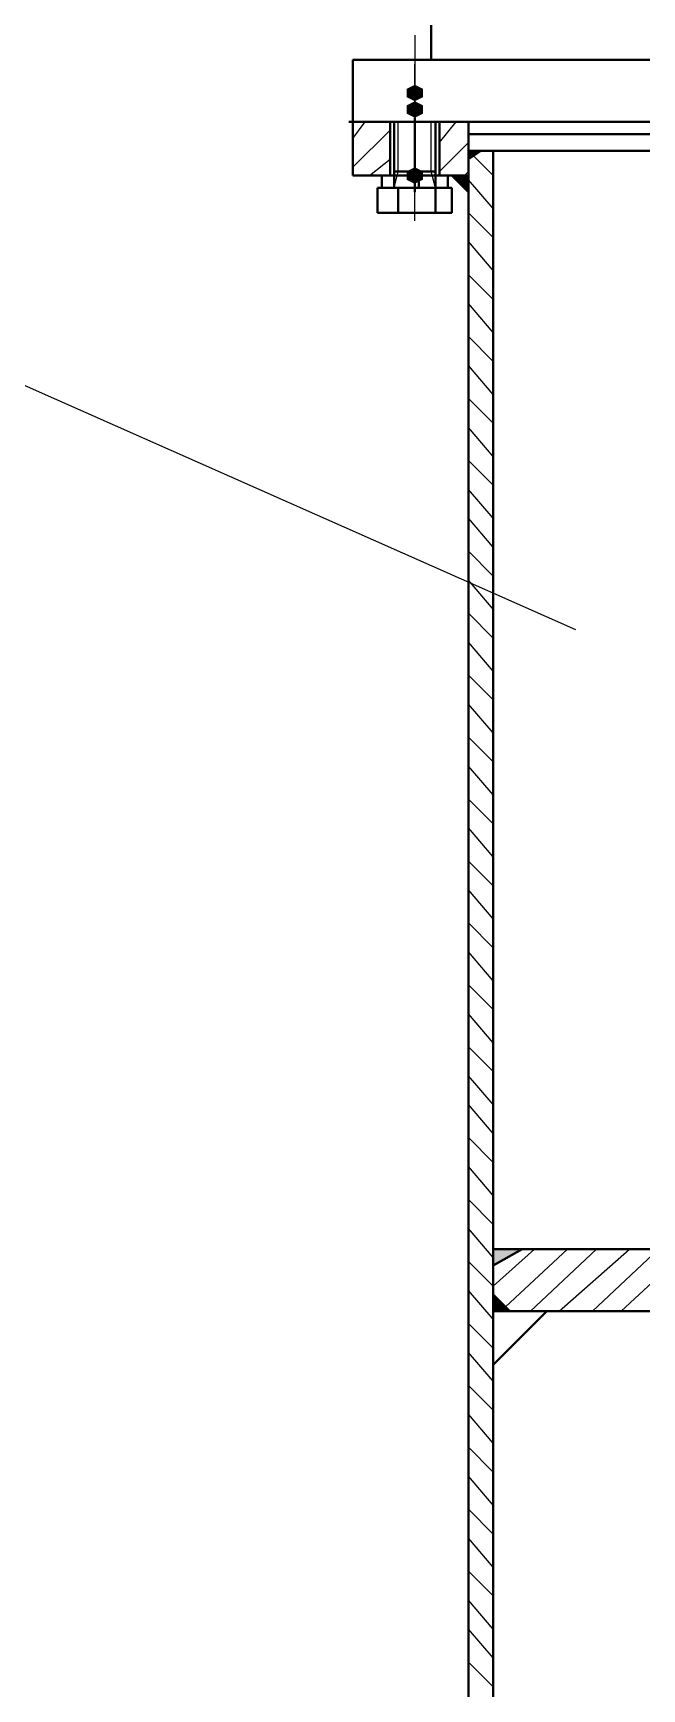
# Model space of a CAD drawing. Header units: millimetres. Extents: x 0 to 822, y 14 to 1153.
# Drawn here: x 210.2 to 236.7, y 964.3 to 1036.5 of the extents above; entities that cross this region are included whole.
import ezdxf

# ---------------------------------------------------------------- set-up
doc = ezdxf.new("R2010")
doc.units = ezdxf.units.MM
doc.layers.add('1', color=7, linetype='Continuous')

msp = doc.modelspace()

# ---------------------------------------------------------------- hatches: boundary and pattern name
h = msp.add_hatch(color=0)
h.dxf.hatch_style = 2
h.paths.add_polyline_path([(226.8, 1033.521732), (226.44, 1033.701732), (226.44, 1034.061732), (226.8, 1034.241732), (227.16, 1034.061732), (227.16, 1033.701732)])
h = msp.add_hatch(color=0)
h.dxf.hatch_style = 2
h.paths.add_polyline_path([(226.8, 1032.801732), (226.44, 1032.981732), (226.44, 1033.341732), (226.8, 1033.521732), (227.16, 1033.341732), (227.16, 1032.981732)])
h = msp.add_hatch(color=0)
h.dxf.hatch_style = 2
h.paths.add_polyline_path([(229.14, 1031.361732), (229.68, 1031.361732)])
h = msp.add_hatch(color=0)
h.dxf.hatch_style = 2
h.paths.add_polyline_path([(229.14, 1031.361732), (229.68, 1031.361732), (229.14, 1031.001732)])
h = msp.add_hatch(color=0)
h.dxf.hatch_style = 2
h.paths.add_polyline_path([(226.8, 1029.921732), (226.44, 1030.101732), (226.44, 1030.461732), (226.8, 1030.641732), (227.16, 1030.461732), (227.16, 1030.101732)])
h = msp.add_hatch(color=0)
h.dxf.hatch_style = 2
h.paths.add_polyline_path([(228.42, 1030.281732), (229.14, 1030.281732)])
h = msp.add_hatch(color=0)
h.dxf.hatch_style = 2
h.paths.add_polyline_path([(228.42, 1030.281732), (229.14, 1030.281732), (229.14, 1029.561732)])
h = msp.add_hatch(color=0)
h.dxf.hatch_style = 2
h.paths.add_polyline_path([(230.22, 983.481732), (231.48, 983.481732)])
h = msp.add_hatch(color=0)
h.dxf.hatch_style = 2
h.paths.add_polyline_path([(230.22, 983.481732), (231.48, 983.481732), (230.22, 982.761732)])
h = msp.add_hatch(color=0)
h.dxf.hatch_style = 2
h.paths.add_polyline_path([(230.22, 981.501732), (230.22, 980.781732), (230.94, 980.781732)])
h = msp.add_hatch(color=0)
h.dxf.hatch_style = 2
h.paths.add_polyline_path([(230.22, 980.781732), (230.94, 980.781732)])

# ---------------------------------------------------------------- linework, layer by layer
at = {"layer": '1', "color": 0, "lineweight": 25}
for points in [[(233.82, 1010.481732), (75.42, 1080.681732)], [(226.8, 1036.401732), (226.8, 1034.061732)], [(226.8, 1033.341732), (226.8, 1035.141732)], [(227.52, 1035.321732), (254.16, 1035.321732)], [(226.8, 1033.521732), (226.8, 1031.361732)], [(224.1, 1031.901732), (224.64, 1032.621732)], [(224.1, 1030.641732), (225.72, 1032.261732)], [(226.08, 1030.461732), (226.08, 1032.621732)], [(226.8, 1030.641732), (226.8, 1032.801732)], [(227.52, 1030.461732), (227.52, 1032.621732)], [(227.88, 1031.721732), (228.6, 1032.621732)], [(227.88, 1030.461732), (229.14, 1031.721732)], [(224.82, 1030.281732), (225.72, 1031.001732)], [(230.22, 1030.281732), (229.32, 1031.181732)], [(225.9, 1029.741732), (226.08, 1030.461732)], [(226.8, 1028.301732), (226.8, 1030.101732)], [(227.7, 1029.741732), (227.52, 1030.461732)], [(228.96, 1030.281732), (229.14, 1030.461732)], [(230.22, 1028.841732), (229.14, 1030.101732)], [(230.22, 1027.581732), (229.14, 1028.661732)], [(230.22, 1026.141732), (229.14, 1027.401732)], [(230.22, 1024.881732), (229.14, 1025.961732)], [(230.22, 1023.441732), (229.14, 1024.701732)], [(230.22, 1022.181732), (229.14, 1023.261732)], [(230.22, 1020.741732), (229.14, 1022.001732)], [(230.22, 1019.481732), (229.14, 1020.561732)], [(230.22, 1018.041732), (229.14, 1019.301732)], [(230.22, 1016.781732), (229.14, 1017.861732)], [(230.22, 1015.341732), (229.14, 1016.601732)], [(230.22, 1014.081732), (229.14, 1015.341732)], [(230.22, 1012.821732), (229.14, 1013.901732)], [(230.22, 1011.381732), (229.14, 1012.641732)], [(230.22, 1010.121732), (229.14, 1011.201732)], [(230.22, 1008.681732), (229.14, 1009.941732)], [(230.22, 1007.421732), (229.14, 1008.501732)], [(230.22, 1005.981732), (229.14, 1007.241732)], [(230.22, 1004.721732), (229.14, 1005.801732)], [(230.22, 1003.281732), (229.14, 1004.541732)], [(230.22, 1002.021732), (229.14, 1003.101732)], [(230.22, 1000.581732), (229.14, 1001.841732)], [(230.22, 999.321732), (229.14, 1000.401732)], [(230.22, 997.881732), (229.14, 999.141732)], [(230.22, 996.621732), (229.14, 997.701732)], [(230.22, 995.181732), (229.14, 996.441732)], [(230.22, 993.921732), (229.14, 995.001732)], [(230.22, 992.481732), (229.14, 993.741732)], [(230.22, 991.221732), (229.14, 992.301732)], [(230.22, 989.781732), (229.14, 991.041732)], [(230.22, 988.521732), (229.14, 989.781732)], [(230.22, 987.261732), (229.14, 988.341732)], [(230.22, 985.821732), (229.14, 987.081732)], [(230.22, 984.561732), (229.14, 985.641732)], [(230.22, 983.121732), (229.14, 984.381732)], [(230.22, 981.861732), (232.02, 983.481732)], [(230.76, 980.961732), (233.46, 983.481732)], [(231.84, 980.781732), (234.72, 983.481732)], [(233.1, 980.781732), (236.16, 983.481732)], [(234.54, 980.781732), (237.42, 983.481732)], [(230.22, 981.861732), (229.14, 982.941732)], [(235.8, 980.781732), (238.14, 982.941732)], [(230.22, 980.421732), (229.14, 981.681732)], [(230.22, 979.161732), (229.14, 980.241732)], [(230.22, 977.721732), (229.14, 978.981732)], [(230.22, 976.461732), (229.14, 977.541732)], [(230.22, 975.021732), (229.14, 976.281732)], [(230.22, 973.761732), (229.14, 974.841732)], [(230.22, 972.321732), (229.14, 973.581732)], [(230.22, 971.061732), (229.14, 972.141732)], [(230.22, 969.621732), (229.14, 970.881732)], [(230.22, 968.361732), (229.14, 969.441732)], [(230.22, 966.921732), (229.14, 968.181732)], [(230.22, 965.661732), (229.14, 966.921732)], [(230.22, 964.401732), (229.14, 965.481732)]]:
    msp.add_lwpolyline(points, dxfattribs=at)
at = {"layer": '1', "color": 0, "lineweight": 40}
for points in [[(227.52, 1035.321732), (227.52, 1037.481732), (227.52, 1035.321732)], [(224.1, 1035.321732), (284.22, 1035.321732), (284.22, 1032.621732)], [(224.1, 1035.321732), (224.1, 1032.621732)], [(227.52, 1035.321732), (280.8, 1035.321732)], [(278.1, 1035.321732), (230.04, 1035.321732)], [(254.16, 1032.621732), (223.92, 1032.621732)], [(224.1, 1032.621732), (229.14, 1032.621732), (229.14, 1032.081732)], [(224.1, 1032.621732), (224.1, 1030.281732)], [(225.72, 1032.621732), (225.72, 1030.281732)], [(225.9, 1029.741732), (225.9, 1032.621732)], [(226.8, 1032.801732), (226.8, 1029.921732)], [(227.7, 1029.741732), (227.7, 1032.621732)], [(227.88, 1032.621732), (227.88, 1030.281732)], [(229.14, 896.541732), (229.14, 1032.621732)], [(279, 1032.081732), (229.14, 1032.081732)], [(229.14, 1031.361732), (279, 1031.361732)], [(229.68, 1031.361732), (229.14, 1031.001732)], [(230.22, 896.541732), (230.22, 1031.361732)], [(229.14, 1030.281732), (224.1, 1030.281732)], [(228.24, 1030.281732), (225.36, 1030.281732)], [(225.36, 1029.741732), (228.24, 1029.741732), (228.24, 1030.281732)], [(225.36, 1030.281732), (225.36, 1029.741732)], [(225.9, 1030.461732), (227.7, 1030.461732)], [(226.62, 1030.281732), (226.8, 1030.101732), (226.8, 1029.741732)], [(226.8, 1030.461732), (226.8, 1029.561732)], [(226.98, 1030.281732), (226.98, 1029.741732)], [(228.42, 1030.281732), (229.14, 1029.561732)], [(225.18, 1029.741732), (228.42, 1029.741732)], [(225.18, 1028.661732), (225.18, 1029.741732)], [(225.9, 1029.741732), (227.7, 1029.741732)], [(226.08, 1028.661732), (226.08, 1029.741732)], [(227.7, 1028.661732), (227.7, 1029.741732)], [(228.42, 1028.661732), (228.42, 1029.741732)], [(225.18, 1028.661732), (225.54, 1028.661732), (226.08, 1028.661732)], [(225.54, 1028.661732), (228.06, 1028.661732)], [(226.08, 1028.661732), (226.8, 1028.661732), (227.7, 1028.661732)], [(227.7, 1028.661732), (228.06, 1028.661732), (228.42, 1028.661732)], [(231.48, 983.481732), (230.22, 982.761732)], [(230.22, 983.481732), (242.46, 983.481732)], [(230.94, 980.781732), (230.22, 981.501732)], [(232.56, 980.781732), (230.22, 978.441732)], [(230.22, 980.781732), (240.3, 980.781732)]]:
    msp.add_lwpolyline(points, dxfattribs=at)

doc.saveas('drawing.dxf')
